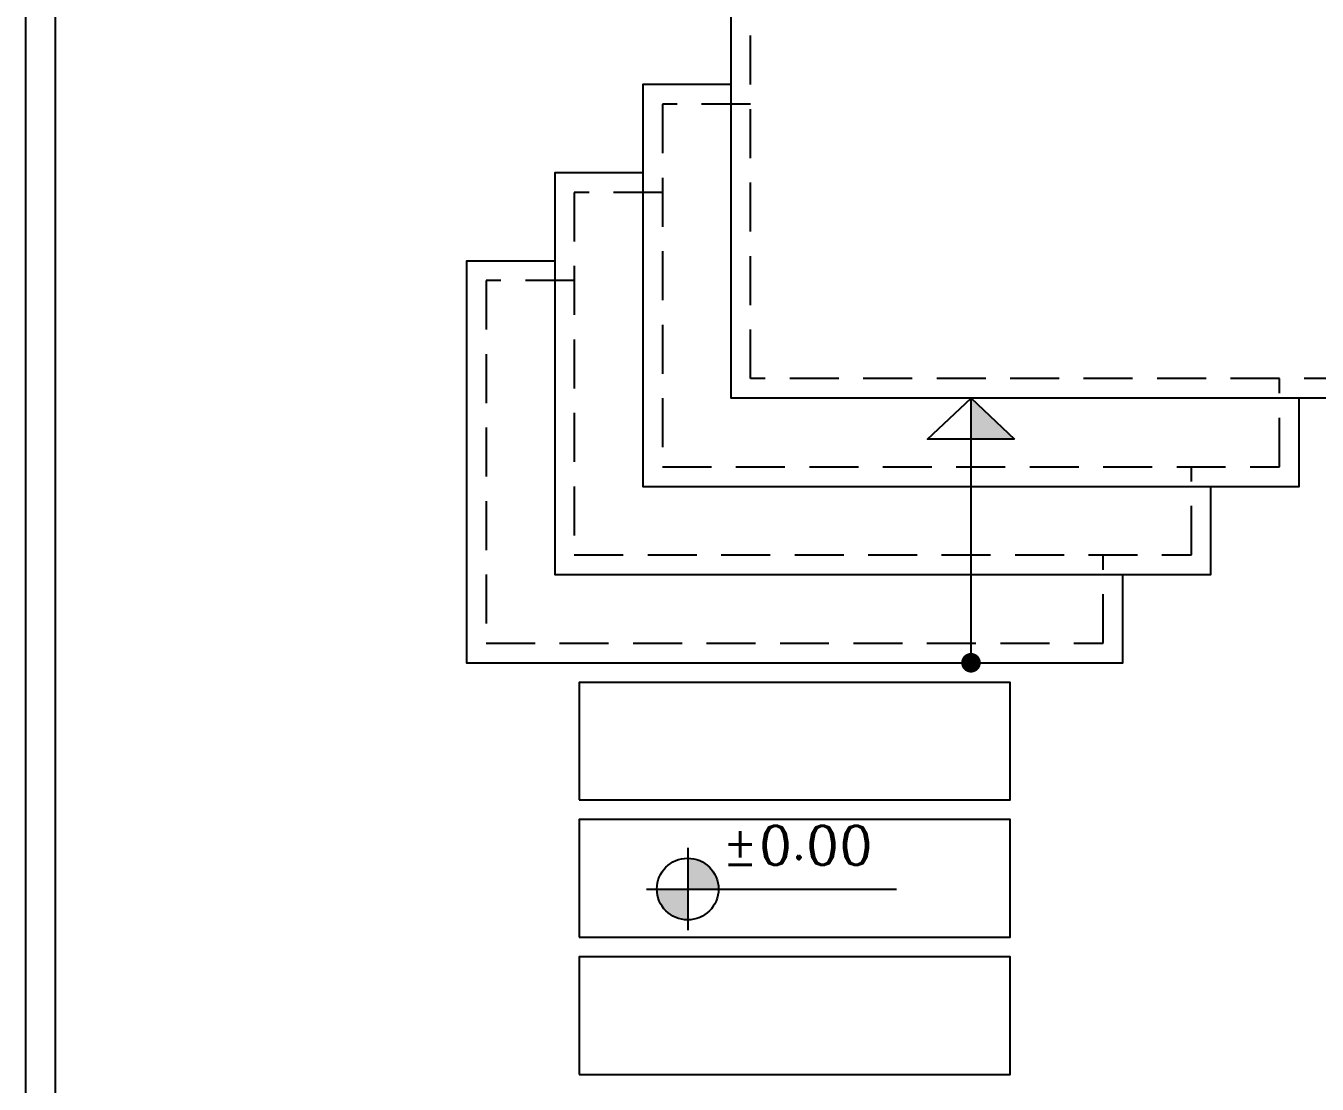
# Model space of a CAD drawing. Header units: millimetres. Extents: x 118878 to 201916, y 10986 to 20993.
# Drawn here: x 191781 to 192440, y 16003 to 16543 of the extents above; entities that cross this region are included whole.
import ezdxf

# ---------------------------------------------------------------- set-up
doc = ezdxf.new("R2010")
doc.units = ezdxf.units.MM
doc.header["$LTSCALE"] = 100
doc.linetypes.add('DASHED2', pattern=[0.375, 0.25, -0.125])
for name, color, linetype in [('0-NIVO', 51, 'Continuous'), ('1', 1, 'Continuous'), ('2', 2, 'Continuous'), ('4', 4, 'Continuous'), ('bou', 4, 'Continuous')]:
    doc.layers.add(name, color=color, linetype=linetype)
doc.styles.add('textstyle5', font='ROMANC')

# ---------------------------------------------------------------- blocks, each defined once
blk = doc.blocks.new('cod-03')
at = {"layer": '1', "transparency": 33554687}
h = blk.add_hatch(color=256, dxfattribs=at)
edge = h.paths.add_edge_path(flags=0)
edge.add_arc((0, 0), 18, 0, 90)
edge.add_line((0, 18), (0, 0))
edge.add_line((0, 0), (18, 0))
h = blk.add_hatch(color=256, dxfattribs=at)
edge = h.paths.add_edge_path(flags=0)
edge.add_line((0, 0), (-18, 0))
edge.add_arc((0, 0), 18, 180, 270)
edge.add_line((0, -18), (0, 0))
at = {"layer": '2'}
for p, q in [((0, 24), (0, -24)), ((-24, 0), (121.86, 0))]:
    blk.add_line(p, q, dxfattribs=at)
blk.add_circle((0, 0), 18, dxfattribs=at)

msp = doc.modelspace()

# ---------------------------------------------------------------- hatches: boundary and pattern name
at = {"layer": '1', "transparency": 33554687}
msp.add_hatch(color=256, dxfattribs=at).paths.add_polyline_path([(192285.7, 16332.09), (192263.48, 16352.97), (192263.48, 16332.09)], flags=0)

# ---------------------------------------------------------------- linework, layer by layer
at = {"layer": '1'}
for points in [[(192285.7, 16332.09), (192241.26, 16332.09), (192263.48, 16352.97), (192285.7, 16332.09)], [(192263.48, 16217.97), (192263.48, 16352.97)]]:
    msp.add_lwpolyline(points, dxfattribs=at)
at = {"layer": '1', "const_width": 5}
msp.add_lwpolyline([(192260.98, 16217.97, 1), (192265.98, 16217.97, 1)], format="xyb", close=True, dxfattribs=at)
at = {"layer": '2'}
for points in [[(192880.98, 17022.97), (193105.98, 17022.97), (193105.98, 16352.97), (192140.98, 16352.97), (192140.98, 16562.97), (191795.98, 16562.97)], [(192140.98, 16512.97), (192095.98, 16512.97), (192095.98, 16307.97), (192430.98, 16307.97), (192430.98, 16352.97)], [(192095.98, 16467.97), (192050.98, 16467.97), (192050.98, 16262.97), (192385.98, 16262.97), (192385.98, 16307.97)], [(192050.98, 16422.97), (192005.98, 16422.97), (192005.98, 16217.97), (192340.98, 16217.97), (192340.98, 16262.97)]]:
    msp.add_lwpolyline(points, dxfattribs=at)
at = {"layer": '2', "linetype": 'DASHED2'}
for points in [[(192880.98, 17012.97), (193095.98, 17012.97), (193095.98, 16362.97), (192150.98, 16362.97), (192150.98, 16572.97), (191860.98, 16572.97)], [(192150.98, 16502.97), (192105.98, 16502.97), (192105.98, 16317.97), (192420.98, 16317.97), (192420.98, 16362.97)], [(192105.98, 16457.97), (192060.98, 16457.97), (192060.98, 16272.97), (192375.98, 16272.97), (192375.98, 16317.97)], [(192060.98, 16412.97), (192015.98, 16412.97), (192015.98, 16227.97), (192330.98, 16227.97), (192330.98, 16272.97)]]:
    msp.add_lwpolyline(points, dxfattribs=at)
at = {"layer": '2'}
for points in [[(192063.48, 16147.97), (192283.48, 16147.97), (192283.48, 16207.97), (192063.48, 16207.97)], [(192063.48, 16077.97), (192283.48, 16077.97), (192283.48, 16137.97), (192063.48, 16137.97)], [(192063.48, 16007.97), (192283.48, 16007.97), (192283.48, 16067.97), (192063.48, 16067.97)]]:
    msp.add_lwpolyline(points, close=True, dxfattribs=at)
at = {"layer": '4'}
msp.add_lwpolyline([(191795.98, 16572.97), (191795.98, 15507.97), (193165.98, 15507.97), (193165.98, 17592.97), (193180.98, 17592.97), (193180.98, 15492.97), (191780.98, 15492.97), (191780.98, 16572.97)], dxfattribs=at)
at = {"layer": 'bou', "color": 1}
msp.add_lwpolyline([(191780.98, 18192.97), (193180.98, 18192.97), (193180.98, 15492.97), (191780.98, 15492.97)], close=True, dxfattribs=at)

# ---------------------------------------------------------------- block references
at = {"layer": '0-NIVO', "xscale": 0.8750000000129351, "yscale": 0.8750000000129351, "zscale": 0.8750000000129351}
msp.add_blockref('cod-03', (192118.86, 16102.52), dxfattribs=at)

# ---------------------------------------------------------------- texts
at = {"layer": '0-NIVO', "style": 'textstyle5'}
msp.add_text('%%P0.00', height=20, dxfattribs=at).set_placement((192136.22, 16114.84))

doc.saveas('drawing.dxf')
